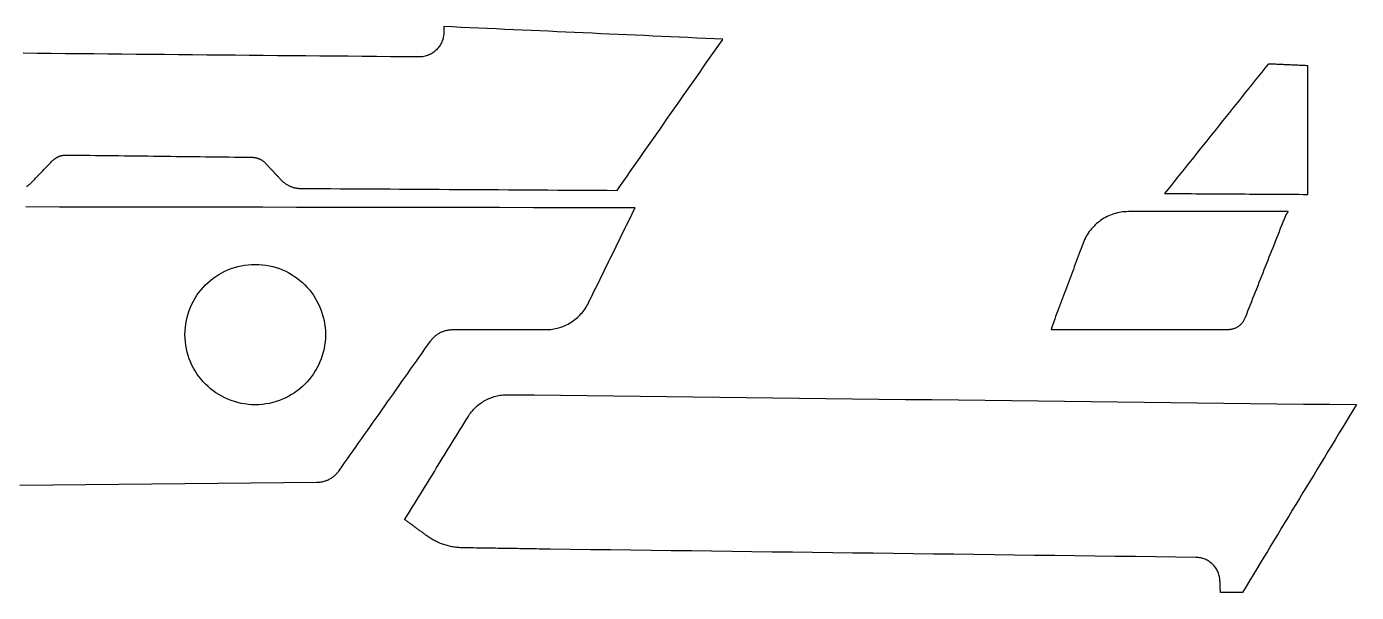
# Model space of a CAD drawing. Header units: metres. Extents: x 160 to 283, y -128 to -47.
# Drawn here: x 221.7 to 283.4, y -76.7 to -50.4 of the extents above; entities that cross this region are included whole.
import ezdxf

# ---------------------------------------------------------------- set-up
doc = ezdxf.new("R2010")
doc.units = ezdxf.units.M

msp = doc.modelspace()

# ---------------------------------------------------------------- linework, layer by layer
for points in [[(254.026416, -50.987706), (253.62154, -50.969418), (253.216664, -50.95113), (252.811788, -50.932842), (252.406912, -50.914554), (252.002036, -50.896266), (251.59716, -50.877978), (251.192284, -50.85969), (250.787408, -50.841402), (250.382532, -50.823114), (249.977656, -50.804826), (249.57278, -50.786538), (249.167904, -50.76825), (248.763028, -50.749962), (248.358152, -50.731674), (247.953276, -50.713386), (247.5484, -50.695098), (247.143524, -50.67681), (246.738648, -50.658522), (246.333772, -50.640234), (245.928896, -50.621946), (245.52402, -50.603658), (245.119144, -50.58537), (244.714268, -50.567082), (244.309392, -50.548794), (243.904516, -50.530506), (243.49964, -50.512218), (243.094764, -50.49393), (242.689888, -50.475642), (242.285012, -50.457354), (241.880136, -50.439066), (241.47526, -50.420778), (241.070384, -50.40249), (241.070384, -50.410364), (241.070384, -50.418238), (241.070384, -50.426112), (241.070384, -50.433986), (241.070384, -50.44186), (241.070384, -50.449734), (241.070384, -50.457608), (241.070384, -50.465482), (241.070384, -50.473356), (241.070384, -50.48123), (241.070384, -50.489104), (241.070384, -50.496978), (241.070384, -50.504852), (241.070384, -50.512726), (241.070384, -50.5206), (241.070384, -50.528474), (241.070384, -50.536348), (241.070384, -50.544222), (241.070384, -50.552096), (241.070384, -50.55997), (241.070384, -50.567844), (241.070384, -50.575718), (241.070384, -50.583592), (241.070384, -50.591466), (241.070384, -50.59934), (241.070384, -50.607214), (241.070384, -50.615088), (241.070384, -50.622962), (241.070384, -50.630836), (241.070384, -50.63871), (241.070384, -50.646584), (241.070384, -50.654458), (241.06886, -50.714402), (241.064288, -50.773584), (241.056922, -50.83175), (241.046762, -50.8889), (241.033808, -50.945288), (241.01806, -51.000406), (240.999772, -51.054508), (240.978944, -51.10734), (240.955576, -51.158902), (240.929922, -51.20894), (240.901728, -51.257708), (240.871502, -51.304952), (240.83899, -51.350418), (240.804446, -51.39436), (240.76787, -51.436524), (240.729262, -51.47691), (240.688876, -51.515264), (240.646712, -51.551586), (240.60277, -51.585876), (240.55705, -51.618134), (240.509806, -51.64836), (240.461038, -51.6763), (240.410746, -51.7017), (240.359184, -51.724814), (240.306352, -51.745388), (240.25225, -51.763422), (240.196878, -51.778916), (240.14049, -51.791616), (240.083086, -51.801522), (240.02492, -51.808634), (239.965738, -51.812952), (239.905794, -51.814222), (239.249458, -51.808126), (238.593122, -51.80203), (237.936786, -51.795934), (237.28045, -51.789838), (236.624114, -51.783742), (235.967778, -51.777646), (235.311442, -51.77155), (234.655106, -51.765454), (233.99877, -51.759358), (233.342434, -51.753262), (232.686098, -51.747166), (232.029762, -51.74107), (231.373426, -51.734974), (230.71709, -51.728878), (230.060754, -51.722782), (229.404418, -51.716686), (228.748082, -51.71059), (228.091746, -51.704494), (227.43541, -51.698398), (226.779074, -51.692302), (226.122738, -51.686206), (225.466402, -51.68011), (224.810066, -51.674014), (224.15373, -51.667918), (223.497394, -51.661822), (222.841058, -51.655726), (222.184722, -51.64963), (221.528386, -51.643534)], [(221.689676, -57.831228), (221.709234, -57.819544), (221.728538, -57.807352), (221.747588, -57.794652), (221.766384, -57.781444), (221.784672, -57.767728), (221.802706, -57.753504), (221.820486, -57.739026), (221.838012, -57.72404), (221.85503, -57.708546), (221.871794, -57.692544), (221.88805, -57.676034), (221.919292, -57.643776), (221.950534, -57.611518), (221.981776, -57.57926), (222.013018, -57.547002), (222.04426, -57.514744), (222.075502, -57.482486), (222.106744, -57.450228), (222.137986, -57.41797), (222.169228, -57.385712), (222.20047, -57.353454), (222.231712, -57.321196), (222.262954, -57.288938), (222.294196, -57.25668), (222.325438, -57.224422), (222.35668, -57.192164), (222.387922, -57.159906), (222.419164, -57.127648), (222.450406, -57.09539), (222.481648, -57.063132), (222.51289, -57.030874), (222.544132, -56.998616), (222.575374, -56.966358), (222.606616, -56.9341), (222.637858, -56.901842), (222.6691, -56.869584), (222.700342, -56.837326), (222.731584, -56.805068), (222.762826, -56.77281), (222.794068, -56.740552), (222.82531, -56.708294), (222.856552, -56.676036), (222.887794, -56.643778), (222.904304, -56.627014), (222.921068, -56.610758), (222.93834, -56.59501), (222.955866, -56.57977), (222.9739, -56.565038), (222.992188, -56.550814), (223.01073, -56.537098), (223.02978, -56.52389), (223.049084, -56.51119), (223.068642, -56.498998), (223.088454, -56.487314), (223.10852, -56.476138), (223.12884, -56.46547), (223.149414, -56.45531), (223.170242, -56.445658), (223.191324, -56.436514), (223.21266, -56.427878), (223.23425, -56.41975), (223.256094, -56.412384), (223.277938, -56.405526), (223.300036, -56.399176), (223.322388, -56.393334), (223.34474, -56.388), (223.367346, -56.383428), (223.390206, -56.379364), (223.413066, -56.375808), (223.43618, -56.37276), (223.459294, -56.370474), (223.482408, -56.368696), (223.505776, -56.367426), (223.529144, -56.366918), (223.552512, -56.366918), (223.821498, -56.37022), (224.090484, -56.373522), (224.35947, -56.376824), (224.628456, -56.380126), (224.897442, -56.383428), (225.166428, -56.38673), (225.435414, -56.390032), (225.7044, -56.393334), (225.973386, -56.396636), (226.242372, -56.399938), (226.511358, -56.40324), (226.780344, -56.406542), (227.04933, -56.409844), (227.318316, -56.413146), (227.587302, -56.416448), (227.856288, -56.41975), (228.125274, -56.423052), (228.39426, -56.426354), (228.663246, -56.429656), (228.932232, -56.432958), (229.201218, -56.43626), (229.470204, -56.439562), (229.73919, -56.442864), (230.008176, -56.446166), (230.277162, -56.449468), (230.546148, -56.45277), (230.815134, -56.456072), (231.08412, -56.459374), (231.353106, -56.462676), (231.622092, -56.465978), (231.891078, -56.46928), (232.160064, -56.472582), (232.182416, -56.47309), (232.204768, -56.474106), (232.226866, -56.47563), (232.248964, -56.477916), (232.270808, -56.48071), (232.292652, -56.484012), (232.314496, -56.487822), (232.336086, -56.49214), (232.357422, -56.496966), (232.378758, -56.502554), (232.39984, -56.50865), (232.420922, -56.515254), (232.44175, -56.522366), (232.462324, -56.529986), (232.482644, -56.538114), (232.50271, -56.54675), (232.522522, -56.555894), (232.542334, -56.565546), (232.561892, -56.575706), (232.581196, -56.586374), (232.600246, -56.59755), (232.619042, -56.60898), (232.63733, -56.620918), (232.655364, -56.633364), (232.673144, -56.646318), (232.69067, -56.65978), (232.707942, -56.67375), (232.724706, -56.688228), (232.741216, -56.70296), (232.757472, -56.7182), (232.77322, -56.733948), (232.788714, -56.750204), (232.811066, -56.77408), (232.833418, -56.797956), (232.85577, -56.821832), (232.878122, -56.845708), (232.900474, -56.869584), (232.922826, -56.89346), (232.945178, -56.917336), (232.96753, -56.941212), (232.989882, -56.965088), (233.012234, -56.988964), (233.034586, -57.01284), (233.056938, -57.036716), (233.07929, -57.060592), (233.101642, -57.084468), (233.123994, -57.108344), (233.146346, -57.13222), (233.168698, -57.156096), (233.19105, -57.179972), (233.213402, -57.203848), (233.235754, -57.227724), (233.258106, -57.2516), (233.280458, -57.275476), (233.30281, -57.299352), (233.325162, -57.323228), (233.347514, -57.347104), (233.369866, -57.37098), (233.392218, -57.394856), (233.41457, -57.418732), (233.436922, -57.442608), (233.459274, -57.466484), (233.481626, -57.49036), (233.503978, -57.514236), (233.526584, -57.538112), (233.549952, -57.561226), (233.573828, -57.583578), (233.598212, -57.605422), (233.623104, -57.626504), (233.648504, -57.647078), (233.674412, -57.66689), (233.700574, -57.68594), (233.727244, -57.704228), (233.754422, -57.722008), (233.781854, -57.739026), (233.809794, -57.755282), (233.837988, -57.770776), (233.86669, -57.785508), (233.895646, -57.799478), (233.92511, -57.81294), (233.954828, -57.82564), (233.9848, -57.837578), (234.015026, -57.848754), (234.045506, -57.859168), (234.076494, -57.86882), (234.107736, -57.877456), (234.138978, -57.88533), (234.170474, -57.892442), (234.202224, -57.898792), (234.234228, -57.90438), (234.266486, -57.909206), (234.298744, -57.91327), (234.331256, -57.916318), (234.364022, -57.918604), (234.396788, -57.920128), (234.429554, -57.920636), (234.888532, -57.92343), (235.34751, -57.926224), (235.806488, -57.929018), (236.265466, -57.931812), (236.724444, -57.934606), (237.183422, -57.9374), (237.6424, -57.940194), (238.101378, -57.942988), (238.560356, -57.945782), (239.019334, -57.948576), (239.478312, -57.95137), (239.93729, -57.954164), (240.396268, -57.956958), (240.855246, -57.959752), (241.314224, -57.962546), (241.773202, -57.96534), (242.23218, -57.968134), (242.691158, -57.970928), (243.150136, -57.973722), (243.609114, -57.976516), (244.068092, -57.97931), (244.52707, -57.982104), (244.986048, -57.984898), (245.445026, -57.987692), (245.904004, -57.990486), (246.362982, -57.99328), (246.82196, -57.996074), (247.280938, -57.998868), (247.739916, -58.001662), (248.198894, -58.004456), (248.657872, -58.00725), (249.11685, -58.010044), (249.270266, -57.790842), (249.423682, -57.57164), (249.577098, -57.352438), (249.730514, -57.133236), (249.88393, -56.914034), (250.037346, -56.694832), (250.190762, -56.47563), (250.344178, -56.256428), (250.497594, -56.037226), (250.65101, -55.818024), (250.804426, -55.598822), (250.957842, -55.37962), (251.111258, -55.160418), (251.264674, -54.941216), (251.41809, -54.722014), (251.571506, -54.502812), (251.724922, -54.28361), (251.878338, -54.064408), (252.031754, -53.845206), (252.18517, -53.626004), (252.338586, -53.406802), (252.492002, -53.1876), (252.645418, -52.968398), (252.798834, -52.749196), (252.95225, -52.529994), (253.105666, -52.310792), (253.259082, -52.09159), (253.412498, -51.872388), (253.565914, -51.653186), (253.71933, -51.433984), (253.872746, -51.214782), (254.026162, -50.99558)], [(279.353772, -52.140104), (279.203404, -52.328064), (279.053036, -52.516024), (278.902668, -52.703984), (278.7523, -52.891944), (278.601932, -53.079904), (278.451564, -53.267864), (278.301196, -53.455824), (278.150828, -53.643784), (278.000714, -53.831744), (277.850346, -54.019704), (277.699978, -54.207664), (277.54961, -54.395624), (277.399242, -54.583584), (277.248874, -54.771544), (277.098506, -54.959504), (276.948138, -55.147464), (276.79777, -55.335424), (276.647402, -55.523384), (276.497034, -55.711344), (276.346666, -55.899304), (276.196298, -56.087264), (276.04593, -56.275224), (275.895562, -56.463184), (275.745194, -56.651144), (275.59508, -56.839104), (275.444712, -57.027064), (275.294344, -57.215024), (275.143976, -57.402984), (274.993608, -57.590944), (274.84324, -57.778904), (274.692872, -57.966864), (274.542504, -58.154824), (274.750276, -58.156094), (274.958048, -58.157364), (275.16582, -58.158634), (275.373592, -58.159904), (275.581364, -58.161174), (275.789136, -58.162444), (275.996908, -58.163714), (276.20468, -58.164984), (276.412452, -58.166254), (276.620224, -58.167524), (276.827996, -58.168794), (277.035768, -58.170064), (277.24354, -58.171334), (277.451312, -58.172604), (277.659084, -58.173874), (277.866856, -58.175144), (278.074628, -58.176414), (278.2824, -58.177684), (278.490172, -58.178954), (278.697944, -58.180224), (278.905716, -58.181494), (279.113488, -58.182764), (279.32126, -58.184034), (279.529032, -58.185304), (279.736804, -58.186574), (279.944576, -58.187844), (280.152348, -58.189114), (280.36012, -58.190384), (280.567892, -58.191654), (280.775664, -58.192924), (280.983436, -58.194194), (281.191208, -58.195464), (281.191208, -58.008774), (281.191208, -57.822084), (281.191208, -57.635394), (281.191208, -57.448704), (281.191208, -57.262014), (281.191208, -57.075324), (281.191208, -56.888634), (281.191208, -56.701944), (281.191208, -56.515254), (281.191208, -56.328564), (281.191208, -56.141874), (281.191208, -55.955184), (281.191208, -55.768494), (281.191208, -55.581804), (281.191208, -55.395114), (281.191208, -55.208424), (281.191208, -55.021734), (281.191208, -54.835044), (281.191208, -54.648354), (281.191208, -54.461664), (281.191208, -54.274974), (281.191208, -54.088284), (281.191208, -53.901594), (281.191208, -53.714904), (281.191208, -53.528214), (281.191208, -53.341524), (281.191208, -53.154834), (281.191208, -52.968144), (281.191208, -52.781454), (281.191208, -52.594764), (281.191208, -52.408074), (281.191208, -52.221384), (281.133804, -52.218844), (281.0764, -52.216304), (281.018996, -52.213764), (280.961592, -52.211224), (280.904188, -52.208684), (280.846784, -52.206144), (280.78938, -52.203604), (280.731976, -52.201064), (280.674572, -52.198524), (280.617168, -52.195984), (280.559764, -52.193444), (280.50236, -52.190904), (280.444956, -52.188364), (280.387552, -52.185824), (280.330148, -52.183284), (280.272744, -52.180744), (280.21534, -52.178204), (280.157936, -52.175664), (280.100532, -52.173124), (280.043128, -52.170584), (279.985724, -52.168044), (279.92832, -52.165504), (279.870916, -52.162964), (279.813512, -52.160424), (279.756108, -52.157884), (279.698704, -52.155344), (279.6413, -52.152804), (279.583896, -52.150264), (279.526492, -52.147724), (279.469088, -52.145184), (279.411684, -52.142644), (279.35428, -52.140104)], [(221.385892, -71.701406), (222.917004, -71.68642), (224.448116, -71.671434), (225.979228, -71.656448), (227.51034, -71.641462), (229.041452, -71.626476), (230.572564, -71.61149), (232.103676, -71.596504), (233.634788, -71.581518), (235.1659, -71.566532), (235.204, -71.566278), (235.241846, -71.564754), (235.279438, -71.562214), (235.31703, -71.558404), (235.354368, -71.553578), (235.391452, -71.547736), (235.428282, -71.540624), (235.464604, -71.532496), (235.500672, -71.523352), (235.536486, -71.513192), (235.571792, -71.502016), (235.606844, -71.489824), (235.641388, -71.476616), (235.675678, -71.462392), (235.70946, -71.447152), (235.742734, -71.430896), (235.7755, -71.413624), (235.807758, -71.395336), (235.839508, -71.376286), (235.87075, -71.35622), (235.90123, -71.335138), (235.931202, -71.313294), (235.960666, -71.290434), (235.989368, -71.266812), (236.017308, -71.242174), (236.04474, -71.216774), (236.07141, -71.190358), (236.097318, -71.16318), (236.122464, -71.13524), (236.146848, -71.106538), (236.17047, -71.07682), (236.19333, -71.04634), (236.32668, -70.857364), (236.46003, -70.668388), (236.59338, -70.479412), (236.72673, -70.290436), (236.86008, -70.10146), (236.99343, -69.912484), (237.12678, -69.723508), (237.26013, -69.534532), (237.39348, -69.345556), (237.52683, -69.15658), (237.66018, -68.967604), (237.79353, -68.778628), (237.92688, -68.589652), (238.06023, -68.400676), (238.19358, -68.2117), (238.32693, -68.022724), (238.46028, -67.833748), (238.59363, -67.644772), (238.72698, -67.455796), (238.86033, -67.26682), (238.99368, -67.077844), (239.12703, -66.888868), (239.26038, -66.699892), (239.39373, -66.510916), (239.52708, -66.32194), (239.66043, -66.132964), (239.79378, -65.943988), (239.92713, -65.755012), (240.06048, -65.566036), (240.19383, -65.37706), (240.32718, -65.188084), (240.46053, -64.999108), (240.482882, -64.969136), (240.505996, -64.939926), (240.530126, -64.911478), (240.555018, -64.883792), (240.580418, -64.856868), (240.60658, -64.830706), (240.633504, -64.80556), (240.66119, -64.781176), (240.689384, -64.757808), (240.71834, -64.735202), (240.747804, -64.713358), (240.777776, -64.69253), (240.80851, -64.672464), (240.839752, -64.653414), (240.871502, -64.63538), (240.90376, -64.618108), (240.936526, -64.601852), (240.9698, -64.586612), (241.003582, -64.572388), (241.037618, -64.558926), (241.072162, -64.54648), (241.10696, -64.53505), (241.142266, -64.524636), (241.177826, -64.515238), (241.21364, -64.506856), (241.249708, -64.49949), (241.28603, -64.493394), (241.322606, -64.488314), (241.359436, -64.48425), (241.39652, -64.481202), (241.433858, -64.479424), (241.47145, -64.478662), (241.606578, -64.478662), (241.741706, -64.478662), (241.876834, -64.478662), (242.011962, -64.478662), (242.14709, -64.478662), (242.282218, -64.478662), (242.417346, -64.478662), (242.552474, -64.478662), (242.687602, -64.478662), (242.82273, -64.478662), (242.957858, -64.478662), (243.092986, -64.478662), (243.228114, -64.478662), (243.363242, -64.478662), (243.49837, -64.478662), (243.633498, -64.478662), (243.768626, -64.478662), (243.903754, -64.478662), (244.038882, -64.478662), (244.17401, -64.478662), (244.309138, -64.478662), (244.444266, -64.478662), (244.579394, -64.478662), (244.714522, -64.478662), (244.84965, -64.478662), (244.984778, -64.478662), (245.119906, -64.478662), (245.255034, -64.478662), (245.390162, -64.478662), (245.52529, -64.478662), (245.660418, -64.478662), (245.795546, -64.478662), (245.874794, -64.477138), (245.953534, -64.47282), (246.031766, -64.465962), (246.109236, -64.45631), (246.186198, -64.443864), (246.262398, -64.428878), (246.337836, -64.411352), (246.412258, -64.391286), (246.485918, -64.36868), (246.558562, -64.343534), (246.63019, -64.315848), (246.700548, -64.285876), (246.76989, -64.253364), (246.837962, -64.218566), (246.904764, -64.181482), (246.970296, -64.142112), (247.034304, -64.100456), (247.097042, -64.056768), (247.158256, -64.010794), (247.217692, -63.962788), (247.275604, -63.91275), (247.331738, -63.86068), (247.386348, -63.806578), (247.438926, -63.750444), (247.489726, -63.692278), (247.538748, -63.632334), (247.585738, -63.570612), (247.630696, -63.507112), (247.673368, -63.441834), (247.714008, -63.374778), (247.752362, -63.305944), (247.78843, -63.235332), (247.855994, -63.09741), (247.923558, -62.959488), (247.991122, -62.821566), (248.058686, -62.683644), (248.12625, -62.545722), (248.193814, -62.4078), (248.261378, -62.269878), (248.328942, -62.131956), (248.396506, -61.994034), (248.46407, -61.856112), (248.531634, -61.71819), (248.599198, -61.580268), (248.666762, -61.442346), (248.734326, -61.304424), (248.80189, -61.166502), (248.869454, -61.02858), (248.937018, -60.890658), (249.004582, -60.752736), (249.072146, -60.614814), (249.13971, -60.476892), (249.207274, -60.33897), (249.274838, -60.201048), (249.342402, -60.063126), (249.409966, -59.925204), (249.47753, -59.787282), (249.545094, -59.64936), (249.612658, -59.511438), (249.680222, -59.373516), (249.747786, -59.235594), (249.81535, -59.097672), (249.882914, -58.95975), (249.950478, -58.821828), (248.378472, -58.819542), (246.806466, -58.817256), (245.23446, -58.81497), (243.662454, -58.812684), (242.090448, -58.810398), (240.518442, -58.808112), (238.946436, -58.805826), (237.37443, -58.80354), (235.802424, -58.801254), (234.230418, -58.798968), (232.658412, -58.796682), (231.086406, -58.794396), (229.5144, -58.79211), (227.942394, -58.789824), (226.370388, -58.787538), (224.798382, -58.785252), (223.226376, -58.782966), (221.65437, -58.78068)], [(272.866612, -58.997088), (272.778982, -58.998866), (272.69186, -59.003946), (272.6055, -59.012328), (272.519902, -59.024012), (272.43532, -59.038744), (272.351754, -59.056778), (272.269204, -59.07786), (272.18767, -59.10199), (272.107406, -59.129168), (272.028412, -59.15914), (271.950688, -59.19216), (271.874488, -59.227974), (271.799558, -59.266582), (271.726406, -59.307984), (271.654778, -59.351926), (271.584928, -59.398662), (271.516856, -59.447938), (271.450562, -59.499754), (271.3863, -59.553856), (271.32407, -59.610498), (271.263872, -59.669426), (271.205706, -59.73064), (271.149826, -59.79414), (271.096232, -59.859926), (271.045178, -59.927744), (270.99641, -59.997848), (270.950182, -60.069984), (270.906748, -60.144152), (270.865854, -60.220098), (270.827754, -60.298076), (270.792448, -60.377832), (270.76019, -60.459366), (270.71447, -60.581286), (270.669004, -60.703206), (270.623284, -60.825126), (270.577818, -60.947046), (270.532098, -61.068966), (270.486632, -61.190886), (270.440912, -61.312806), (270.395192, -61.434726), (270.349726, -61.556646), (270.304006, -61.678566), (270.25854, -61.800486), (270.21282, -61.922406), (270.1671, -62.044326), (270.121634, -62.166246), (270.075914, -62.288166), (270.030448, -62.410086), (269.984728, -62.532006), (269.939008, -62.653926), (269.893542, -62.775846), (269.847822, -62.897766), (269.802356, -63.019686), (269.756636, -63.141606), (269.710916, -63.263526), (269.66545, -63.385446), (269.61973, -63.507366), (269.574264, -63.629286), (269.528544, -63.751206), (269.482824, -63.873126), (269.437358, -63.995046), (269.391638, -64.116966), (269.346172, -64.238886), (269.300452, -64.360806), (269.29969, -64.364108), (269.298928, -64.36741), (269.298166, -64.370712), (269.297404, -64.374014), (269.296642, -64.377316), (269.29588, -64.380618), (269.295118, -64.38392), (269.294356, -64.387222), (269.293594, -64.390524), (269.292832, -64.393826), (269.29207, -64.397128), (269.291308, -64.40043), (269.290546, -64.403732), (269.289784, -64.407034), (269.289022, -64.410336), (269.28826, -64.413638), (269.287498, -64.41694), (269.286736, -64.420242), (269.285974, -64.423544), (269.285212, -64.426846), (269.28445, -64.430148), (269.283688, -64.43345), (269.282926, -64.436752), (269.282164, -64.440054), (269.281402, -64.443356), (269.28064, -64.446658), (269.279878, -64.44996), (269.279116, -64.453262), (269.278354, -64.456564), (269.277592, -64.459866), (269.27683, -64.463168), (269.276068, -64.46647), (269.533116, -64.46647), (269.790164, -64.46647), (270.047212, -64.46647), (270.30426, -64.46647), (270.561308, -64.46647), (270.818356, -64.46647), (271.075404, -64.46647), (271.332452, -64.46647), (271.5895, -64.46647), (271.846548, -64.46647), (272.103596, -64.46647), (272.360644, -64.46647), (272.617692, -64.46647), (272.87474, -64.46647), (273.131788, -64.46647), (273.388836, -64.46647), (273.645884, -64.46647), (273.902932, -64.46647), (274.15998, -64.46647), (274.417028, -64.46647), (274.674076, -64.46647), (274.931124, -64.46647), (275.188172, -64.46647), (275.44522, -64.46647), (275.702268, -64.46647), (275.959316, -64.46647), (276.216364, -64.46647), (276.473412, -64.46647), (276.73046, -64.46647), (276.987508, -64.46647), (277.244556, -64.46647), (277.501604, -64.46647), (277.534878, -64.465708), (277.567898, -64.463676), (277.600664, -64.460374), (277.633176, -64.455802), (277.66518, -64.44996), (277.69693, -64.442848), (277.728172, -64.43472), (277.75916, -64.425322), (277.78964, -64.414908), (277.819612, -64.403224), (277.849076, -64.390524), (277.878032, -64.376808), (277.906226, -64.361822), (277.933912, -64.34582), (277.960836, -64.328802), (277.987252, -64.310768), (278.012906, -64.291718), (278.037798, -64.271906), (278.061928, -64.251078), (278.085296, -64.229234), (278.107902, -64.206628), (278.129746, -64.183006), (278.150574, -64.158622), (278.17064, -64.133476), (278.18969, -64.107568), (278.207724, -64.080644), (278.224996, -64.052958), (278.241252, -64.02451), (278.256238, -63.995554), (278.270208, -63.965836), (278.283162, -63.935356), (278.2951, -63.904114), (278.35352, -63.75654), (278.41194, -63.608966), (278.47036, -63.461392), (278.52878, -63.313818), (278.5872, -63.166244), (278.64562, -63.01867), (278.70404, -62.871096), (278.76246, -62.723522), (278.82088, -62.575948), (278.8793, -62.428374), (278.93772, -62.2808), (278.99614, -62.133226), (279.05456, -61.985652), (279.11298, -61.838078), (279.1714, -61.690504), (279.22982, -61.54293), (279.28824, -61.395356), (279.34666, -61.247782), (279.40508, -61.100208), (279.4635, -60.952634), (279.52192, -60.80506), (279.58034, -60.657486), (279.63876, -60.509912), (279.69718, -60.362338), (279.7556, -60.214764), (279.81402, -60.06719), (279.87244, -59.919616), (279.93086, -59.772042), (279.98928, -59.624468), (280.0477, -59.476894), (280.10612, -59.32932), (280.16454, -59.181746), (280.16835, -59.175904), (280.17216, -59.170062), (280.175716, -59.16422), (280.179526, -59.158378), (280.183336, -59.152536), (280.187146, -59.146694), (280.190702, -59.140852), (280.194512, -59.13501), (280.198322, -59.129168), (280.202132, -59.123326), (280.205942, -59.117484), (280.209498, -59.111642), (280.213308, -59.1058), (280.217118, -59.099958), (280.220928, -59.094116), (280.224484, -59.088274), (280.228294, -59.082432), (280.232104, -59.07659), (280.235914, -59.070748), (280.239724, -59.064906), (280.24328, -59.059064), (280.24709, -59.053222), (280.2509, -59.04738), (280.25471, -59.041538), (280.25852, -59.035696), (280.262076, -59.029854), (280.265886, -59.024012), (280.269696, -59.01817), (280.273506, -59.012328), (280.277062, -59.006486), (280.280872, -59.000644), (280.284682, -58.994802), (280.053034, -58.994802), (279.821386, -58.994802), (279.589738, -58.994802), (279.35809, -58.994802), (279.126442, -58.994802), (278.894794, -58.994802), (278.663146, -58.994802), (278.431498, -58.994802), (278.19985, -58.994802), (277.968202, -58.994802), (277.736554, -58.994802), (277.504906, -58.994802), (277.273258, -58.994802), (277.04161, -58.994802), (276.809962, -58.994802), (276.578314, -58.994802), (276.346666, -58.994802), (276.115018, -58.994802), (275.88337, -58.994802), (275.651722, -58.994802), (275.420074, -58.994802), (275.188426, -58.994802), (274.956778, -58.994802), (274.72513, -58.994802), (274.493482, -58.994802), (274.261834, -58.994802), (274.030186, -58.994802), (273.798538, -58.994802), (273.56689, -58.994802), (273.335242, -58.994802), (273.103594, -58.994802), (272.871946, -58.994802)], [(235.57357, -64.707516), (235.569252, -64.87541), (235.556552, -65.041018), (235.535724, -65.20434), (235.507022, -65.364868), (235.4707, -65.522602), (235.426758, -65.677288), (235.37545, -65.828672), (235.31703, -65.976754), (235.251752, -66.12128), (235.179616, -66.261996), (235.10113, -66.398648), (235.016294, -66.530982), (234.925362, -66.658744), (234.828588, -66.781934), (234.725972, -66.900298), (234.618022, -67.013582), (234.504738, -67.121532), (234.386374, -67.224148), (234.263184, -67.320922), (234.135422, -67.411854), (234.003088, -67.49669), (233.866436, -67.575176), (233.72572, -67.647312), (233.581194, -67.71259), (233.433112, -67.77101), (233.281728, -67.822318), (233.127042, -67.86626), (232.969308, -67.902582), (232.80878, -67.931284), (232.645458, -67.952112), (232.47985, -67.964812), (232.311956, -67.96913), (232.144062, -67.964812), (231.978454, -67.952112), (231.815132, -67.931284), (231.654604, -67.902582), (231.49687, -67.86626), (231.342184, -67.822318), (231.190546, -67.77101), (231.042464, -67.71259), (230.897938, -67.647312), (230.757222, -67.575176), (230.62057, -67.49669), (230.488236, -67.411854), (230.360474, -67.320922), (230.237284, -67.224148), (230.11892, -67.121532), (230.005636, -67.013582), (229.897686, -66.900298), (229.79507, -66.781934), (229.698296, -66.658744), (229.607364, -66.530982), (229.522528, -66.398648), (229.444042, -66.261996), (229.371906, -66.12128), (229.306628, -65.976754), (229.248208, -65.828672), (229.1969, -65.677288), (229.152958, -65.522602), (229.116636, -65.364868), (229.087934, -65.20434), (229.067106, -65.041018), (229.054406, -64.87541), (229.050088, -64.707516), (229.054406, -64.539622), (229.067106, -64.374014), (229.087934, -64.210692), (229.116636, -64.050164), (229.152958, -63.89243), (229.1969, -63.737744), (229.248208, -63.586106), (229.306628, -63.438024), (229.371906, -63.293498), (229.444042, -63.152782), (229.522528, -63.01613), (229.607364, -62.883796), (229.698296, -62.756034), (229.79507, -62.632844), (229.897686, -62.51448), (230.005636, -62.401196), (230.11892, -62.293246), (230.237284, -62.19063), (230.360474, -62.093856), (230.488236, -62.002924), (230.62057, -61.918088), (230.757222, -61.839602), (230.897938, -61.767466), (231.042464, -61.702188), (231.190546, -61.643768), (231.342184, -61.59246), (231.49687, -61.548518), (231.654604, -61.512196), (231.815132, -61.483494), (231.978454, -61.462666), (232.144062, -61.449966), (232.311956, -61.445648), (232.47985, -61.449966), (232.645458, -61.462666), (232.80878, -61.483494), (232.969308, -61.512196), (233.127042, -61.548518), (233.281728, -61.59246), (233.433112, -61.643768), (233.581194, -61.702188), (233.72572, -61.767466), (233.866436, -61.839602), (234.003088, -61.918088), (234.135422, -62.002924), (234.263184, -62.093856), (234.386374, -62.19063), (234.504738, -62.293246), (234.618022, -62.401196), (234.725972, -62.51448), (234.828588, -62.632844), (234.925362, -62.756034), (235.016294, -62.883796), (235.10113, -63.01613), (235.179616, -63.152782), (235.251752, -63.293498), (235.31703, -63.438024), (235.37545, -63.586106), (235.426758, -63.737744), (235.4707, -63.89243), (235.507022, -64.050164), (235.535724, -64.210692), (235.556552, -64.374014), (235.569252, -64.539622), (235.57357, -64.707516)], [(239.250474, -73.313036), (239.342422, -73.16343), (239.43437, -73.013824), (239.526318, -72.864218), (239.618266, -72.714612), (239.710214, -72.565006), (239.802162, -72.4154), (239.89411, -72.265794), (239.986058, -72.116188), (240.078006, -71.966582), (240.169954, -71.816976), (240.261902, -71.66737), (240.35385, -71.517764), (240.445798, -71.368158), (240.537746, -71.218552), (240.629694, -71.068946), (240.721642, -70.91934), (240.81359, -70.769734), (240.905538, -70.620128), (240.997486, -70.470522), (241.089434, -70.320916), (241.181382, -70.17131), (241.27333, -70.021704), (241.365278, -69.872098), (241.457226, -69.722492), (241.549174, -69.572886), (241.641122, -69.42328), (241.73307, -69.273674), (241.825018, -69.124068), (241.916966, -68.974462), (242.008914, -68.824856), (242.100862, -68.67525), (242.19281, -68.525644), (242.230402, -68.466462), (242.269772, -68.408804), (242.31092, -68.35267), (242.353592, -68.29806), (242.397788, -68.244974), (242.443508, -68.193666), (242.490752, -68.143882), (242.53952, -68.095876), (242.589812, -68.049394), (242.641374, -68.00469), (242.694206, -67.96151), (242.748308, -67.920108), (242.80368, -67.880484), (242.860322, -67.842638), (242.91798, -67.80657), (242.976908, -67.772534), (243.036852, -67.740276), (243.097812, -67.71005), (243.159534, -67.681602), (243.222272, -67.655186), (243.285772, -67.630802), (243.350034, -67.608196), (243.415058, -67.587622), (243.480844, -67.56908), (243.547392, -67.552824), (243.614702, -67.5386), (243.68252, -67.526408), (243.750846, -67.516502), (243.81968, -67.508628), (243.889022, -67.50304), (243.958618, -67.499738), (244.028722, -67.498722), (245.260622, -67.5132), (246.492522, -67.527678), (247.724422, -67.542156), (248.956322, -67.556634), (250.188222, -67.571112), (251.420122, -67.58559), (252.652022, -67.600068), (253.883922, -67.614546), (255.115822, -67.629024), (256.347722, -67.643502), (257.579622, -67.65798), (258.811522, -67.672458), (260.043422, -67.686936), (261.275322, -67.701414), (262.506968, -67.715892), (263.738868, -67.73037), (264.970768, -67.744848), (266.202668, -67.759326), (267.434568, -67.773804), (268.666468, -67.788282), (269.898114, -67.80276), (271.130014, -67.817238), (272.361914, -67.831716), (273.593814, -67.846194), (274.825714, -67.860672), (276.057614, -67.87515), (277.28926, -67.889628), (278.52116, -67.904106), (279.75306, -67.918584), (280.98496, -67.933062), (282.21686, -67.94754), (283.44876, -67.962018), (283.283406, -68.23456), (283.118052, -68.507102), (282.952698, -68.779644), (282.787344, -69.052186), (282.62199, -69.324728), (282.456636, -69.59727), (282.291282, -69.869812), (282.125928, -70.142354), (281.960574, -70.414896), (281.79522, -70.687438), (281.629866, -70.95998), (281.464512, -71.232522), (281.299158, -71.505064), (281.133804, -71.777606), (280.96845, -72.050148), (280.803096, -72.32269), (280.637742, -72.595232), (280.472388, -72.867774), (280.307034, -73.140316), (280.14168, -73.412858), (279.976326, -73.6854), (279.810972, -73.957942), (279.645618, -74.230484), (279.480264, -74.503026), (279.31491, -74.775568), (279.149556, -75.04811), (278.984202, -75.320652), (278.818848, -75.593194), (278.653494, -75.865736), (278.48814, -76.138278), (278.322786, -76.41082), (278.157432, -76.683362), (278.125682, -76.683362), (278.093678, -76.683362), (278.061674, -76.683362), (278.029924, -76.683362), (277.99792, -76.683362), (277.965916, -76.683362), (277.934166, -76.683362), (277.902162, -76.683362), (277.870158, -76.683362), (277.838408, -76.683362), (277.806404, -76.683362), (277.7744, -76.683362), (277.742396, -76.683362), (277.710646, -76.683362), (277.678642, -76.683362), (277.646638, -76.683362), (277.614888, -76.683362), (277.582884, -76.683362), (277.55088, -76.683362), (277.51913, -76.683362), (277.487126, -76.683362), (277.455122, -76.683362), (277.423118, -76.683362), (277.391368, -76.683362), (277.359364, -76.683362), (277.32736, -76.683362), (277.29561, -76.683362), (277.263606, -76.683362), (277.231602, -76.683362), (277.199852, -76.683362), (277.167848, -76.683362), (277.135844, -76.683362), (277.135082, -76.66609), (277.13432, -76.648818), (277.133558, -76.631546), (277.132796, -76.614274), (277.132034, -76.597002), (277.131272, -76.57973), (277.13051, -76.562458), (277.129748, -76.545186), (277.128986, -76.527914), (277.128224, -76.510642), (277.127462, -76.49337), (277.1267, -76.476098), (277.125938, -76.458826), (277.125176, -76.441554), (277.124414, -76.424282), (277.123652, -76.40701), (277.12289, -76.389738), (277.122128, -76.372466), (277.121366, -76.355194), (277.120604, -76.337922), (277.119842, -76.32065), (277.11908, -76.303378), (277.118318, -76.286106), (277.117556, -76.268834), (277.116794, -76.251562), (277.116032, -76.23429), (277.11527, -76.217018), (277.114508, -76.199746), (277.113746, -76.182474), (277.112984, -76.165202), (277.112222, -76.14793), (277.11146, -76.130658), (277.107396, -76.075286), (277.100792, -76.020676), (277.091648, -75.966828), (277.079964, -75.913996), (277.06574, -75.86218), (277.04923, -75.81138), (277.030434, -75.761596), (277.009352, -75.713082), (276.986238, -75.665838), (276.960838, -75.619864), (276.933406, -75.57516), (276.903942, -75.53198), (276.8727, -75.49007), (276.83968, -75.449684), (276.804882, -75.411076), (276.768306, -75.373992), (276.729952, -75.338686), (276.690074, -75.305158), (276.648672, -75.273408), (276.605746, -75.24369), (276.56155, -75.216004), (276.51583, -75.19035), (276.46884, -75.166728), (276.42058, -75.145138), (276.371304, -75.125834), (276.321012, -75.108816), (276.269704, -75.094084), (276.21738, -75.081892), (276.16404, -75.071986), (276.109938, -75.06462), (276.055074, -75.060048), (275.999448, -75.058016), (275.062188, -75.046078), (274.124928, -75.03414), (273.187668, -75.022202), (272.250408, -75.010264), (271.313148, -74.998326), (270.375888, -74.986388), (269.438628, -74.97445), (268.501368, -74.962512), (267.564108, -74.950574), (266.626848, -74.938636), (265.689588, -74.926698), (264.752328, -74.91476), (263.815068, -74.902822), (262.877808, -74.890884), (261.940548, -74.878946), (261.003288, -74.867008), (260.066028, -74.85507), (259.128768, -74.843132), (258.191508, -74.831194), (257.254248, -74.819256), (256.316988, -74.807318), (255.379728, -74.79538), (254.442468, -74.783442), (253.505208, -74.771504), (252.567948, -74.759566), (251.630688, -74.747628), (250.693428, -74.73569), (249.756168, -74.723752), (248.818908, -74.711814), (247.881648, -74.699876), (246.944388, -74.687938), (246.007128, -74.676), (245.879874, -74.673968), (245.75262, -74.671936), (245.625366, -74.669904), (245.498112, -74.667872), (245.370858, -74.66584), (245.243604, -74.663808), (245.11635, -74.661776), (244.989096, -74.659744), (244.861842, -74.657712), (244.734588, -74.65568), (244.607334, -74.653648), (244.48008, -74.651616), (244.352826, -74.649584), (244.225572, -74.647552), (244.098318, -74.64552), (243.971064, -74.643488), (243.84381, -74.641456), (243.716556, -74.639424), (243.589302, -74.637392), (243.462048, -74.63536), (243.334794, -74.633328), (243.20754, -74.631296), (243.080286, -74.629264), (242.953032, -74.627232), (242.825778, -74.6252), (242.698524, -74.623168), (242.57127, -74.621136), (242.444016, -74.619104), (242.316762, -74.617072), (242.189508, -74.61504), (242.062254, -74.613008), (241.935, -74.610976), (241.879374, -74.609452), (241.823748, -74.606912), (241.768376, -74.603356), (241.713258, -74.598784), (241.65814, -74.593196), (241.603276, -74.586338), (241.548666, -74.578464), (241.494056, -74.569574), (241.4397, -74.559668), (241.385598, -74.548746), (241.33175, -74.536808), (241.278156, -74.523854), (241.224816, -74.509884), (241.17173, -74.494898), (241.119152, -74.478896), (241.066828, -74.461878), (241.014758, -74.443844), (240.963196, -74.424794), (240.911888, -74.404728), (240.861088, -74.383646), (240.810542, -74.361548), (240.760504, -74.338688), (240.71072, -74.314812), (240.661444, -74.28992), (240.612676, -74.264012), (240.564416, -74.237088), (240.516664, -74.209402), (240.46942, -74.1807), (240.422684, -74.150982), (240.376456, -74.120248), (240.330736, -74.088752), (240.285524, -74.05624), (240.253266, -74.032618), (240.221008, -74.008996), (240.18875, -73.985374), (240.156492, -73.961752), (240.124234, -73.93813), (240.091976, -73.914508), (240.059718, -73.890886), (240.02746, -73.867264), (239.995202, -73.843642), (239.962944, -73.82002), (239.930686, -73.796398), (239.898428, -73.772776), (239.86617, -73.749154), (239.833912, -73.725532), (239.801654, -73.70191), (239.769396, -73.678288), (239.737138, -73.654666), (239.70488, -73.631044), (239.672622, -73.607422), (239.640364, -73.5838), (239.608106, -73.560178), (239.575848, -73.536556), (239.54359, -73.512934), (239.511332, -73.489312), (239.479074, -73.46569), (239.446816, -73.442068), (239.414558, -73.418446), (239.3823, -73.394824), (239.350042, -73.371202), (239.317784, -73.34758), (239.285526, -73.323958), (239.253268, -73.300336)]]:
    msp.add_lwpolyline(points)

doc.saveas('drawing.dxf')
